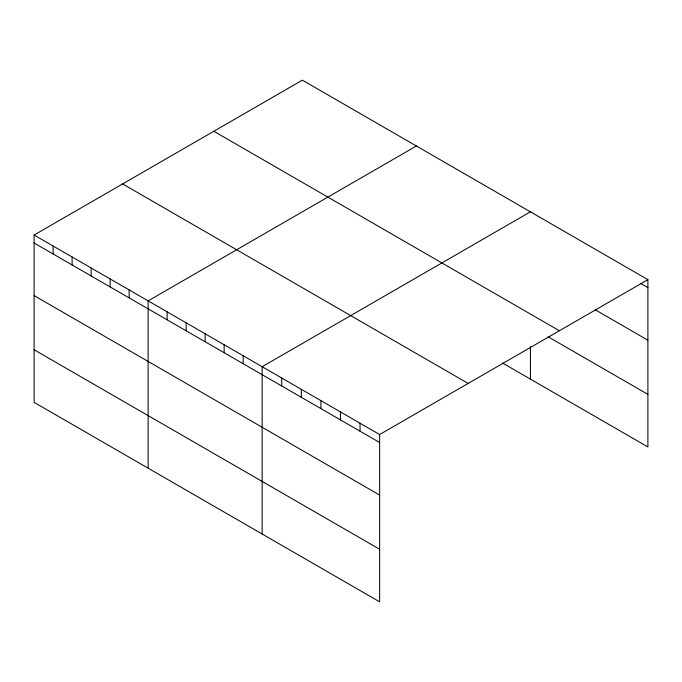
<?xml version="1.0" encoding="UTF-8"?>
<svg xmlns="http://www.w3.org/2000/svg" width="682" height="682" viewBox="0 0 682 682"><rect width="100%" height="100%" fill="white"/><g stroke="black" fill="none" stroke-linecap="round" stroke-linejoin="round"><path stroke-width="1.02" d="M379.635 495.089L379.635 434.536L34.1 235.043L34.1 402.346L379.635 601.839L379.635 495.089L34.1 295.596M502.361 362.926L647.9 446.957L647.9 279.654L302.365 80.161L34.1 235.043M416.395 145.991L148.122 300.881L148.122 468.176M530.417 211.829L262.152 366.711L262.152 534.015M379.635 434.536L647.9 279.654M640.782 283.516L647.9 287.625M595.386 309.884L647.9 340.199M213.841 131.276L559.368 330.761M548.217 336.823L647.9 394.375M122.632 183.935L468.159 383.429M34.1 243.014L379.635 442.507M34.1 349.764L379.635 549.257M530.417 346.524L530.417 379.124M360.053 423.232L360.053 431.203M340.471 411.928L340.471 419.899M320.89 400.624L320.89 408.595M301.308 389.32L301.308 397.291M281.734 378.016L281.734 385.986M243.15 355.74L243.15 363.711M224.139 344.768L224.139 352.739M205.137 333.796L205.137 341.759M186.135 322.825L186.135 330.787M167.133 311.853L167.133 319.815M129.12 289.91L129.12 297.872M110.117 278.938L110.117 286.9M91.115 267.958L91.115 275.929M72.104 256.986L72.104 264.957M53.102 246.014L53.102 253.985"/></g></svg>
